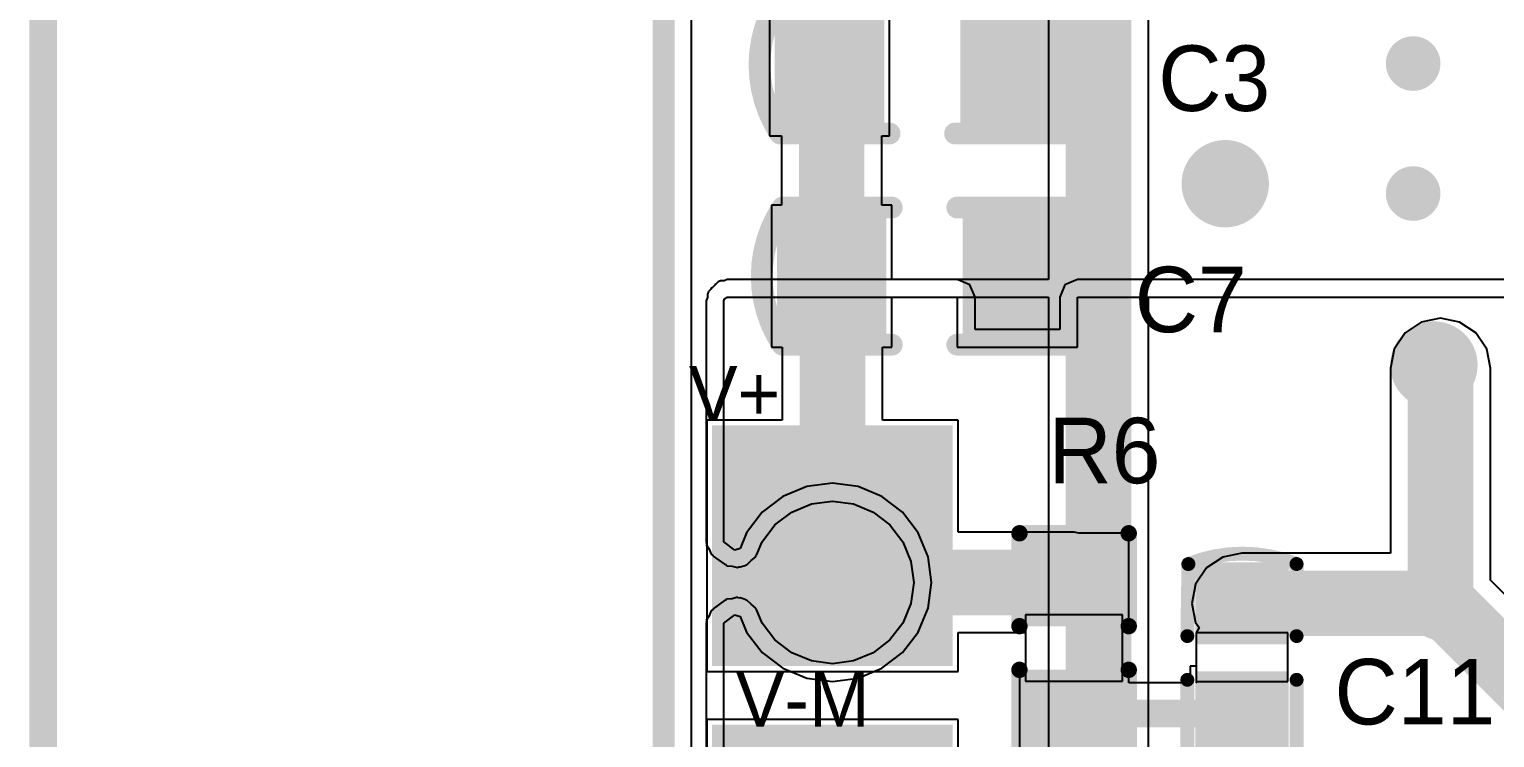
# Model space of a CAD drawing. Extents: x 10.58 to 11.54, y 9.91 to 15.27.
# Drawn here: x 10.598 to 11.126, y 10.658 to 10.914 of the extents above; entities that cross this region are included whole.
import ezdxf

# ---------------------------------------------------------------- set-up
doc = ezdxf.new("R2010")
doc.units = 0
doc.layers.get('0').update_dxf_attribs({"linetype": 'CONTINUOUS'})
for name, color, linetype in [('BOTTOMLAYER', 5, 'CONTINUOUS'), ('KEEPOUTLAYER', 6, 'CONTINUOUS'), ('MULTILAYER', 9, 'CONTINUOUS'), ('TOPLAYER', 1, 'CONTINUOUS'), ('TOPOVERLAY', 2, 'CONTINUOUS'), ('TOPPASTE', 8, 'CONTINUOUS'), ('TOPSOLDER', 216, 'CONTINUOUS'), ('VIAHOLELAYER', 16, 'CONTINUOUS')]:
    doc.layers.add(name, color=color, linetype=linetype)

# ---------------------------------------------------------------- blocks, each defined once
blk = doc.blocks.new('R_0402_28')
at = {"layer": 'TOPLAYER'}
for p, q in [((0.017, 0.0175), (-0.007, 0.0175)), ((-0.007, 0.0175), (-0.007, -0.0175)), ((0.017, -0.0175), (0.017, 0.0175)), ((-0.007, -0.0175), (0.017, -0.0175))]:
    blk.add_line(p, q, dxfattribs=at)
for points in [[(-0.006811, -0.01378), (-0.006811, 0.01378), (-0.030433, -0.01378), (-0.030433, 0.01378)], [(0.040433, -0.01378), (0.040433, 0.01378), (0.016811, -0.01378), (0.016811, 0.01378)]]:
    blk.add_solid(points, dxfattribs=at)
at = {"layer": 'TOPOVERLAY', "const_width": 0.005906}
for points in [[(-0.036339, 0.019685), (-0.002874, 0.019685)], [(-0.036339, 0.019685), (-0.036339, -0.019685)], [(0.012874, 0.019685), (0.046339, 0.019685)], [(0.046339, 0.019685), (0.046339, -0.019685)], [(-0.036339, -0.019685), (-0.002874, -0.019685)], [(0.012874, -0.019685), (0.046339, -0.019685)]]:
    blk.add_lwpolyline(points, dxfattribs=at)
at = {"layer": 'TOPOVERLAY', "const_width": 0.002953}
for points in [[(-0.037815, 0.019685, 1), (-0.034862, 0.019685, 1)], [(-0.037815, 0.019685, 1), (-0.034862, 0.019685, 1)], [(-0.00435, 0.019685, 1), (-0.001398, 0.019685, 1)], [(0.011398, 0.019685, 1), (0.01435, 0.019685, 1)], [(0.044862, 0.019685, 1), (0.047815, 0.019685, 1)], [(0.044862, 0.019685, 1), (0.047815, 0.019685, 1)], [(-0.037815, -0.019685, 1), (-0.034862, -0.019685, 1)], [(-0.037815, -0.019685, 1), (-0.034862, -0.019685, 1)], [(-0.00435, -0.019685, 1), (-0.001398, -0.019685, 1)], [(0.011398, -0.019685, 1), (0.01435, -0.019685, 1)], [(0.044862, -0.019685, 1), (0.047815, -0.019685, 1)], [(0.044862, -0.019685, 1), (0.047815, -0.019685, 1)]]:
    blk.add_lwpolyline(points, format="xyb", close=True, dxfattribs=at)
at = {"layer": 'TOPPASTE'}
for points in [[(-0.006811, -0.01378), (-0.006811, 0.01378), (-0.030433, -0.01378), (-0.030433, 0.01378)], [(0.040433, -0.01378), (0.040433, 0.01378), (0.016811, -0.01378), (0.016811, 0.01378)]]:
    blk.add_solid(points, dxfattribs=at)
at = {"layer": 'TOPSOLDER'}
for points in [[(-0.002811, -0.01778), (-0.002811, 0.01778), (-0.034433, -0.01778), (-0.034433, 0.01778)], [(0.044433, -0.01778), (0.044433, 0.01778), (0.012811, -0.01778), (0.012811, 0.01778)]]:
    blk.add_solid(points, dxfattribs=at)
blk = doc.blocks.new('3P_SMT_3_3_37')
at = {"layer": 'TOPLAYER'}
for points in [[(-0.03937, -0.03937), (0.03937, -0.03937), (-0.03937, 0.03937), (0.03937, 0.03937)], [(0.068504, -0.03937), (0.147244, -0.03937), (0.068504, 0.03937), (0.147244, 0.03937)], [(0.176378, -0.03937), (0.255118, -0.03937), (0.176378, 0.03937), (0.255118, 0.03937)]]:
    blk.add_solid(points, dxfattribs=at)
at = {"layer": 'TOPPASTE'}
for points in [[(-0.03937, -0.03937), (0.03937, -0.03937), (-0.03937, 0.03937), (0.03937, 0.03937)], [(0.068504, -0.03937), (0.147244, -0.03937), (0.068504, 0.03937), (0.147244, 0.03937)], [(0.176378, -0.03937), (0.255118, -0.03937), (0.176378, 0.03937), (0.255118, 0.03937)]]:
    blk.add_solid(points, dxfattribs=at)
at = {"layer": 'TOPSOLDER'}
for points in [[(-0.04337, -0.04337), (0.04337, -0.04337), (-0.04337, 0.04337), (0.04337, 0.04337)], [(0.064504, -0.04337), (0.151244, -0.04337), (0.064504, 0.04337), (0.151244, 0.04337)], [(0.172378, -0.04337), (0.259118, -0.04337), (0.172378, 0.04337), (0.259118, 0.04337)]]:
    blk.add_solid(points, dxfattribs=at)
blk = doc.blocks.new('C_0603_44')
at = {"layer": 'TOPLAYER'}
for points in [[(-0.017717, -0.019685), (-0.017717, 0.019685), (-0.049213, -0.019685), (-0.049213, 0.019685)], [(0.049213, -0.019685), (0.049213, 0.019685), (0.017717, -0.019685), (0.017717, 0.019685)]]:
    blk.add_solid(points, dxfattribs=at)
at = {"layer": 'TOPOVERLAY', "const_width": 0.007874}
for points in [[(-0.051181, -0.024708, -0.302775), (-0.051181, 0.024708)], [(0.051181, 0.024708, -0.302775), (0.051181, -0.024708)]]:
    blk.add_lwpolyline(points, format="xyb", dxfattribs=at)
at = {"layer": 'TOPOVERLAY', "const_width": 0.003937}
for points in [[(-0.05315, 0.024708, 1), (-0.049213, 0.024708, 1)], [(-0.05315, 0.024708, 1), (-0.049213, 0.024708, 1)], [(-0.01378, 0.024708, 1), (-0.009843, 0.024708, 1)], [(0.009843, 0.024708, 1), (0.01378, 0.024708, 1)], [(0.049213, 0.024708, 1), (0.05315, 0.024708, 1)], [(0.049213, 0.024708, 1), (0.05315, 0.024708, 1)], [(-0.05315, -0.024708, 1), (-0.049213, -0.024708, 1)], [(-0.05315, -0.024708, 1), (-0.049213, -0.024708, 1)], [(-0.01378, -0.024708, 1), (-0.009843, -0.024708, 1)], [(0.009843, -0.024708, 1), (0.01378, -0.024708, 1)], [(0.049213, -0.024708, 1), (0.05315, -0.024708, 1)], [(0.049213, -0.024708, 1), (0.05315, -0.024708, 1)]]:
    blk.add_lwpolyline(points, format="xyb", close=True, dxfattribs=at)
at = {"layer": 'TOPOVERLAY', "const_width": 0.007874}
for points in [[(-0.011811, 0.024708), (-0.051181, 0.024708)], [(0.051181, 0.024708), (0.011811, 0.024708)], [(-0.011811, -0.024708), (-0.051181, -0.024708)], [(0.051181, -0.024708), (0.011811, -0.024708)]]:
    blk.add_lwpolyline(points, dxfattribs=at)
at = {"layer": 'TOPPASTE'}
for points in [[(-0.017717, -0.019685), (-0.017717, 0.019685), (-0.049213, -0.019685), (-0.049213, 0.019685)], [(0.049213, -0.019685), (0.049213, 0.019685), (0.017717, -0.019685), (0.017717, 0.019685)]]:
    blk.add_solid(points, dxfattribs=at)
at = {"layer": 'TOPSOLDER'}
for points in [[(-0.013717, -0.023685), (-0.013717, 0.023685), (-0.053213, -0.023685), (-0.053213, 0.023685)], [(0.053213, -0.023685), (0.053213, 0.023685), (0.013717, -0.023685), (0.013717, 0.023685)]]:
    blk.add_solid(points, dxfattribs=at)
blk = doc.blocks.new('C_0603_48')
at = {"layer": 'TOPLAYER'}
for points in [[(-0.017717, -0.019685), (-0.017717, 0.019685), (-0.049213, -0.019685), (-0.049213, 0.019685)], [(0.049213, -0.019685), (0.049213, 0.019685), (0.017717, -0.019685), (0.017717, 0.019685)]]:
    blk.add_solid(points, dxfattribs=at)
at = {"layer": 'TOPOVERLAY', "const_width": 0.007874}
for points in [[(-0.051181, -0.024708, -0.302775), (-0.051181, 0.024708)], [(0.051181, 0.024708, -0.302775), (0.051181, -0.024708)]]:
    blk.add_lwpolyline(points, format="xyb", dxfattribs=at)
at = {"layer": 'TOPOVERLAY', "const_width": 0.003937}
for points in [[(-0.05315, 0.024708, 1), (-0.049213, 0.024708, 1)], [(-0.05315, 0.024708, 1), (-0.049213, 0.024708, 1)], [(-0.01378, 0.024708, 1), (-0.009843, 0.024708, 1)], [(0.009843, 0.024708, 1), (0.01378, 0.024708, 1)], [(0.049213, 0.024708, 1), (0.05315, 0.024708, 1)], [(0.049213, 0.024708, 1), (0.05315, 0.024708, 1)], [(-0.05315, -0.024708, 1), (-0.049213, -0.024708, 1)], [(-0.05315, -0.024708, 1), (-0.049213, -0.024708, 1)], [(-0.01378, -0.024708, 1), (-0.009843, -0.024708, 1)], [(0.009843, -0.024708, 1), (0.01378, -0.024708, 1)], [(0.049213, -0.024708, 1), (0.05315, -0.024708, 1)], [(0.049213, -0.024708, 1), (0.05315, -0.024708, 1)]]:
    blk.add_lwpolyline(points, format="xyb", close=True, dxfattribs=at)
at = {"layer": 'TOPOVERLAY', "const_width": 0.007874}
for points in [[(-0.011811, 0.024708), (-0.051181, 0.024708)], [(0.051181, 0.024708), (0.011811, 0.024708)], [(-0.011811, -0.024708), (-0.051181, -0.024708)], [(0.051181, -0.024708), (0.011811, -0.024708)]]:
    blk.add_lwpolyline(points, dxfattribs=at)
at = {"layer": 'TOPPASTE'}
for points in [[(-0.017717, -0.019685), (-0.017717, 0.019685), (-0.049213, -0.019685), (-0.049213, 0.019685)], [(0.049213, -0.019685), (0.049213, 0.019685), (0.017717, -0.019685), (0.017717, 0.019685)]]:
    blk.add_solid(points, dxfattribs=at)
at = {"layer": 'TOPSOLDER'}
for points in [[(-0.013717, -0.023685), (-0.013717, 0.023685), (-0.053213, -0.023685), (-0.053213, 0.023685)], [(0.053213, -0.023685), (0.053213, 0.023685), (0.013717, -0.023685), (0.013717, 0.023685)]]:
    blk.add_solid(points, dxfattribs=at)
blk = doc.blocks.new('C_0402_56')
at = {"layer": 'TOPLAYER'}
for p, q in [((0.008518, 0.0165), (-0.008982, 0.0165)), ((-0.008982, 0.0165), (-0.008982, -0.0165)), ((0.008518, -0.016), (0.008518, 0.0165)), ((-0.008982, -0.0165), (0.009018, -0.0165)), ((0.009018, -0.0165), (0.008518, -0.016))]:
    blk.add_line(p, q, dxfattribs=at)
for points in [[(-0.00884, -0.012795), (-0.00884, 0.012795), (-0.030494, -0.012795), (-0.030494, 0.012795)], [(0.03053, -0.012795), (0.03053, 0.012795), (0.008876, -0.012795), (0.008876, 0.012795)]]:
    blk.add_solid(points, dxfattribs=at)
at = {"layer": 'TOPOVERLAY', "const_width": 0.005}
for points in [[(-0.03382, -0.019341, -0.193022), (-0.033854, 0.01965)], [(0.035464, 0.019716, -0.191665), (0.034708, -0.019637)]]:
    blk.add_lwpolyline(points, format="xyb", dxfattribs=at)
at = {"layer": 'TOPOVERLAY', "const_width": 0.0025}
for points in [[(-0.035104, 0.01965, 1), (-0.032604, 0.01965, 1)], [(-0.03509, 0.019685, 1), (-0.03259, 0.019685, 1)], [(-0.009106, 0.019685, 1), (-0.006606, 0.019685, 1)], [(0.006642, 0.019685, 1), (0.009142, 0.019685, 1)], [(0.034214, 0.019716, 1), (0.036714, 0.019716, 1)], [(0.034225, 0.019685, 1), (0.036726, 0.019685, 1)], [(-0.03509, -0.019291, 1), (-0.03259, -0.019291, 1)], [(-0.03507, -0.019341, 1), (-0.03257, -0.019341, 1)], [(-0.009106, -0.019685, 1), (-0.006606, -0.019685, 1)], [(0.006642, -0.019685, 1), (0.009142, -0.019685, 1)], [(0.033438, -0.019685, 1), (0.035938, -0.019685, 1)], [(0.033458, -0.019637, 1), (0.035958, -0.019637, 1)]]:
    blk.add_lwpolyline(points, format="xyb", close=True, dxfattribs=at)
at = {"layer": 'TOPOVERLAY', "const_width": 0.005}
for points in [[(-0.007856, 0.019685), (-0.03384, 0.019685)], [(0.035476, 0.019685), (0.007892, 0.019685)], [(-0.007856, -0.019685), (-0.03384, -0.019291)], [(0.034688, -0.019685), (0.007892, -0.019685)]]:
    blk.add_lwpolyline(points, dxfattribs=at)
at = {"layer": 'TOPPASTE'}
for points in [[(-0.00884, -0.012795), (-0.00884, 0.012795), (-0.030494, -0.012795), (-0.030494, 0.012795)], [(0.03053, -0.012795), (0.03053, 0.012795), (0.008876, -0.012795), (0.008876, 0.012795)]]:
    blk.add_solid(points, dxfattribs=at)
at = {"layer": 'TOPSOLDER'}
for points in [[(-0.00484, -0.016795), (-0.00484, 0.016795), (-0.034494, -0.016795), (-0.034494, 0.016795)], [(0.03453, -0.016795), (0.03453, 0.016795), (0.004876, -0.016795), (0.004876, 0.016795)]]:
    blk.add_solid(points, dxfattribs=at)

msp = doc.modelspace()

# ---------------------------------------------------------------- linework, layer by layer
at = {"layer": 'BOTTOMLAYER'}
for p, q in [((10.836504, 10.348354), (10.836504, 12.641469)), ((10.965098, 11.006301), (10.965098, 10.823453)), ((11.001226, 10.823453), (11.001226, 11.006301)), ((10.844319, 10.820865), (10.843879, 10.820424)), ((10.84476, 10.821305), (10.844319, 10.820865)), ((10.844874, 10.821581), (10.84476, 10.821305)), ((10.84515, 10.821695), (10.844874, 10.821581)), ((10.846049, 10.822594), (10.84515, 10.821695)), ((10.846947, 10.822967), (10.846049, 10.822594)), ((10.846049, 10.822594), (10.846049, 10.822594)), ((10.846049, 10.822594), (10.846049, 10.822594)), ((10.846049, 10.822594), (10.846049, 10.822594)), ((10.848219, 10.822967), (10.846947, 10.822967)), ((10.849394, 10.823453), (10.848219, 10.822967)), ((10.965098, 10.823453), (10.849394, 10.823453)), ((11.201967, 10.823453), (11.001226, 10.823453)), ((10.842217, 10.816965), (10.841731, 10.81579)), ((10.841731, 10.81579), (10.841731, 10.728965)), ((10.842589, 10.819135), (10.842217, 10.818236)), ((10.842217, 10.818236), (10.842217, 10.816965)), ((10.84259, 10.819135), (10.842589, 10.819135)), ((10.842589, 10.819135), (10.842589, 10.819135)), ((10.842589, 10.819135), (10.842589, 10.819135)), ((10.843488, 10.820034), (10.84259, 10.819135)), ((10.843603, 10.82031), (10.843488, 10.820034)), ((10.843879, 10.820424), (10.843603, 10.82031)), ((10.848123, 10.81579), (10.848495, 10.816689)), ((10.848123, 10.728965), (10.848123, 10.81579)), ((10.848495, 10.816689), (10.849394, 10.817061)), ((10.849394, 10.817061), (10.965098, 10.817061)), ((10.965098, 10.817061), (10.965098, 10.544087)), ((11.001226, 10.551569), (11.001226, 10.817061)), ((11.001226, 10.817061), (11.208359, 10.817061)), ((10.878009, 10.748822), (10.869389, 10.745251)), ((10.887259, 10.750039), (10.878009, 10.748822)), ((10.896509, 10.748822), (10.887259, 10.750039)), ((10.905128, 10.745251), (10.896509, 10.748822)), ((10.869389, 10.745251), (10.861988, 10.739572)), ((10.872613, 10.739668), (10.879677, 10.742594)), ((10.879677, 10.742594), (10.887259, 10.743592)), ((10.887259, 10.743592), (10.89484, 10.742594)), ((10.89484, 10.742594), (10.901905, 10.739668)), ((10.91253, 10.739572), (10.905128, 10.745251)), ((10.861988, 10.739572), (10.856308, 10.73217)), ((10.866547, 10.735013), (10.872613, 10.739668)), ((10.901905, 10.739668), (10.907971, 10.735013)), ((10.918209, 10.73217), (10.91253, 10.739572)), ((10.856308, 10.73217), (10.853978, 10.726544)), ((10.861892, 10.728946), (10.866547, 10.735013)), ((10.907971, 10.735013), (10.912626, 10.728946)), ((10.92178, 10.72355), (10.918209, 10.73217)), ((10.841731, 10.728965), (10.84192, 10.728507)), ((10.84192, 10.728507), (10.8418, 10.728027)), ((10.8418, 10.728027), (10.842833, 10.726302)), ((10.842833, 10.726302), (10.843603, 10.724445)), ((10.852139, 10.725986), (10.848123, 10.728965)), ((10.853978, 10.726544), (10.852139, 10.725986)), ((10.859883, 10.724098), (10.861892, 10.728946)), ((10.912626, 10.728946), (10.915552, 10.721882)), ((10.843603, 10.724445), (10.84406, 10.724255)), ((10.84406, 10.724255), (10.844315, 10.723831)), ((10.844315, 10.723831), (10.848331, 10.720852)), ((10.848331, 10.720852), (10.848811, 10.720732)), ((10.848811, 10.720732), (10.849126, 10.720349)), ((10.849126, 10.720349), (10.851127, 10.720152)), ((10.851127, 10.720152), (10.853077, 10.719663)), ((10.853995, 10.719869), (10.855834, 10.720427)), ((10.855834, 10.720427), (10.856091, 10.720639)), ((10.856091, 10.720639), (10.856424, 10.720639)), ((10.856424, 10.720639), (10.857948, 10.722163)), ((10.857948, 10.722163), (10.859615, 10.723531)), ((10.859615, 10.723531), (10.859648, 10.723863)), ((10.859648, 10.723863), (10.859883, 10.724098)), ((10.915552, 10.721882), (10.91655, 10.714301)), ((10.922997, 10.714301), (10.92178, 10.72355)), ((10.853077, 10.719663), (10.853501, 10.719918)), ((10.853501, 10.719918), (10.853995, 10.719869)), ((10.91655, 10.714301), (10.915552, 10.706719)), ((10.92178, 10.705051), (10.922997, 10.714301)), ((10.84406, 10.704346), (10.843603, 10.704156)), ((10.844315, 10.70477), (10.84406, 10.704346)), ((10.848331, 10.707749), (10.844315, 10.70477)), ((10.848811, 10.707869), (10.848331, 10.707749)), ((10.849125, 10.708252), (10.848811, 10.707869)), ((10.851126, 10.70845), (10.849125, 10.708252)), ((10.853076, 10.708938), (10.851126, 10.70845)), ((10.853501, 10.708683), (10.853076, 10.708938)), ((10.853994, 10.708732), (10.853501, 10.708683)), ((10.855833, 10.708174), (10.853994, 10.708732)), ((10.856091, 10.707963), (10.855833, 10.708174)), ((10.856424, 10.707963), (10.856091, 10.707963)), ((10.857948, 10.706438), (10.856424, 10.707963)), ((10.859615, 10.705071), (10.857948, 10.706438)), ((10.859648, 10.704739), (10.859615, 10.705071)), ((10.859883, 10.704503), (10.859648, 10.704739)), ((10.861892, 10.699655), (10.859883, 10.704503)), ((10.915552, 10.706719), (10.912626, 10.699655)), ((10.918209, 10.696431), (10.92178, 10.705051)), ((10.84192, 10.700094), (10.841731, 10.699636)), ((10.841731, 10.699636), (10.841731, 10.628965)), ((10.842833, 10.702299), (10.8418, 10.700574)), ((10.8418, 10.700574), (10.84192, 10.700094)), ((10.843603, 10.704156), (10.842833, 10.702299)), ((10.848123, 10.699636), (10.852139, 10.702615)), ((10.848123, 10.628965), (10.848123, 10.699636)), ((10.852139, 10.702615), (10.853978, 10.702057)), ((10.853978, 10.702057), (10.856308, 10.696431)), ((10.866547, 10.693588), (10.861892, 10.699655)), ((10.912626, 10.699655), (10.907971, 10.693588)), ((10.856308, 10.696431), (10.861988, 10.68903)), ((10.91253, 10.68903), (10.918209, 10.696431)), ((10.861988, 10.68903), (10.869389, 10.68335)), ((10.872613, 10.688933), (10.866547, 10.693588)), ((10.879678, 10.686007), (10.872613, 10.688933)), ((10.901904, 10.688933), (10.89484, 10.686007)), ((10.907971, 10.693588), (10.901904, 10.688933)), ((10.905128, 10.68335), (10.91253, 10.68903)), ((10.869389, 10.68335), (10.878009, 10.67978)), ((10.887259, 10.685009), (10.879678, 10.686007)), ((10.89484, 10.686007), (10.887259, 10.685009)), ((10.896509, 10.67978), (10.905128, 10.68335)), ((10.878009, 10.67978), (10.887259, 10.678562)), ((10.887259, 10.678562), (10.896509, 10.67978))]:
    msp.add_line(p, q, dxfattribs=at)
at = {"layer": 'BOTTOMLAYER', "const_width": 0.023622}
msp.add_lwpolyline([(10.983162, 10.544087), (10.983162, 11.018242)], dxfattribs=at)
at = {"layer": 'BOTTOMLAYER'}
for points, const_width in [([(11.091627, 10.901313, 1), (11.101469, 10.901313, 1)], 0.009843), ([(11.020957, 10.858006, 1), (11.036705, 10.858006, 1)], 0.015748), ([(11.091627, 10.854463, 1), (11.101469, 10.854463, 1)], 0.009843), ([(11.096154, 10.792652, 1), (11.111902, 10.792652, 1)], 0.015748)]:
    msp.add_lwpolyline(points, format="xyb", close=True, dxfattribs=dict(at, const_width=const_width))
at = {"layer": 'KEEPOUTLAYER'}
for points, const_width in [([(10.826469, 10.338318), (10.826469, 12.641469)], 0.007874), ([(10.602847, 10.338318), (10.602847, 12.473279)], 0.01)]:
    msp.add_lwpolyline(points, dxfattribs=dict(at, const_width=const_width))
at = {"layer": 'MULTILAYER'}
for points, const_width in [([(11.091627, 10.901313, 1), (11.101469, 10.901313, 1)], 0.009843), ([(11.020957, 10.858006, 1), (11.036705, 10.858006, 1)], 0.015748), ([(11.091627, 10.854463, 1), (11.101469, 10.854463, 1)], 0.009843), ([(11.096154, 10.792652, 1), (11.111902, 10.792652, 1)], 0.015748)]:
    msp.add_lwpolyline(points, format="xyb", close=True, dxfattribs=dict(at, const_width=const_width))
at = {"layer": 'TOPLAYER'}
for p, q in [((10.836504, 10.348354), (10.836504, 11.194887)), ((10.864541, 10.926391), (10.864541, 10.87521)), ((10.907848, 10.87521), (10.907848, 10.926391)), ((10.864541, 10.87521), (10.868931, 10.87521)), ((10.868931, 10.87521), (10.868931, 10.850291)), ((10.905058, 10.850291), (10.905058, 10.87521)), ((10.905058, 10.87521), (10.907848, 10.87521)), ((10.868931, 10.850291), (10.865341, 10.850291)), ((10.865341, 10.850291), (10.865341, 10.79911)), ((10.908648, 10.850291), (10.905058, 10.850291)), ((10.908648, 10.823453), (10.908648, 10.850291)), ((10.93227, 10.823453), (10.908648, 10.823453)), ((10.93679, 10.821581), (10.93227, 10.823453)), ((10.938662, 10.817061), (10.93679, 10.821581)), ((10.971057, 10.821581), (10.969185, 10.817061)), ((10.975577, 10.823453), (10.971057, 10.821581)), ((11.2053, 10.823453), (10.975577, 10.823453)), ((10.908648, 10.79911), (10.908648, 10.817061)), ((10.908648, 10.817061), (10.93227, 10.817061)), ((10.93227, 10.817061), (10.93227, 10.79911)), ((10.938662, 10.805502), (10.938662, 10.817061)), ((10.969185, 10.817061), (10.969185, 10.805502)), ((10.975577, 10.79911), (10.975577, 10.817061)), ((10.975577, 10.817061), (11.208359, 10.817061)), ((10.969185, 10.805502), (10.938662, 10.805502)), ((11.099478, 10.808159), (11.093617, 10.804244)), ((11.10639, 10.809534), (11.099478, 10.808159)), ((11.113303, 10.808159), (11.10639, 10.809534)), ((11.119163, 10.804244), (11.113303, 10.808159)), ((11.093617, 10.804244), (11.089702, 10.798383)), ((11.123079, 10.798383), (11.119163, 10.804244)), ((10.865341, 10.79911), (10.869195, 10.79911)), ((10.869195, 10.79911), (10.869195, 10.772776)), ((10.905322, 10.772776), (10.905322, 10.79911)), ((10.905322, 10.79911), (10.908648, 10.79911)), ((10.93227, 10.79911), (10.975577, 10.79911)), ((11.089702, 10.798383), (11.088327, 10.791471)), ((11.124454, 10.791471), (11.123079, 10.798383)), ((11.088327, 10.791471), (11.088327, 10.724831)), ((11.124454, 10.715095), (11.124454, 10.791471)), ((10.869195, 10.772776), (10.841983, 10.772776)), ((10.841983, 10.772776), (10.841983, 10.682225)), ((10.932534, 10.772776), (10.905322, 10.772776)), ((10.932534, 10.732364), (10.932534, 10.772776)), ((10.974359, 10.732364), (10.932534, 10.732364)), ((10.976104, 10.732017), (10.974359, 10.732364)), ((10.994044, 10.732017), (10.976104, 10.732017)), ((10.994044, 10.696584), (10.994044, 10.732017)), ((11.027946, 10.723456), (11.022086, 10.719541)), ((11.034859, 10.724831), (11.027946, 10.723456)), ((11.088327, 10.724831), (11.034859, 10.724831)), ((11.022086, 10.719541), (11.01817, 10.71368)), ((11.153346, 10.686203), (11.124454, 10.715095)), ((11.01817, 10.71368), (11.016795, 10.706768)), ((11.016795, 10.706768), (11.01817, 10.699855)), ((11.01817, 10.699855), (11.019395, 10.698022)), ((10.932534, 10.682225), (10.932534, 10.696237)), ((10.932534, 10.696237), (10.956859, 10.696237)), ((10.956859, 10.696237), (10.956859, 10.684773)), ((10.991859, 10.684773), (10.991859, 10.696584)), ((10.991859, 10.696584), (10.994044, 10.696584)), ((11.019395, 10.698022), (11.018359, 10.696083)), ((11.018359, 10.696083), (11.018359, 10.696083)), ((11.018359, 10.696083), (11.018359, 10.696082)), ((11.018359, 10.696082), (11.018359, 10.68413)), ((10.956859, 10.684773), (10.954674, 10.684773)), ((10.954674, 10.684773), (10.954674, 10.64934)), ((10.994044, 10.684773), (10.991859, 10.684773)), ((10.994044, 10.678176), (10.994044, 10.684773)), ((11.018359, 10.68413), (11.016158, 10.68413)), ((11.016158, 10.68413), (11.016158, 10.678176)), ((10.841983, 10.682225), (10.932534, 10.682225)), ((11.016158, 10.678176), (10.994044, 10.678176)), ((10.932534, 10.664902), (10.841983, 10.664902)), ((10.841983, 10.664902), (10.841983, 10.574351)), ((10.932534, 10.632364), (10.932534, 10.664902))]:
    msp.add_line(p, q, dxfattribs=at)
for points, const_width in [([(10.886194, 10.900801), (10.886194, 10.935842)], 0.023622), ([(10.886994, 10.824701), (10.886994, 10.900001)], 0.023622), ([(10.887259, 10.714301), (10.887259, 10.824436)], 0.023622), ([(11.10639, 10.70525), (11.10639, 10.791471)], 0.023622), ([(10.887259, 10.714301), (10.974359, 10.714301)], 0.023622), ([(11.034859, 10.706768), (11.107235, 10.706768)], 0.023622), ([(11.107235, 10.706768), (11.14143, 10.672573)], 0.023622), ([(10.974359, 10.667057), (11.034518, 10.667057)], 0.01), ([(11.034518, 10.636965), (11.034518, 10.667057)], 0.01)]:
    msp.add_lwpolyline(points, dxfattribs=dict(at, const_width=const_width))
for points, const_width in [([(10.880289, 10.900801, 1), (10.8921, 10.900801, 1)], 0.011811), ([(10.881089, 10.900001, 1), (10.8929, 10.900001, 1)], 0.011811), ([(11.091627, 10.901313, 1), (11.101469, 10.901313, 1)], 0.009843), ([(11.020957, 10.858006, 1), (11.036705, 10.858006, 1)], 0.015748), ([(11.091627, 10.854463, 1), (11.101469, 10.854463, 1)], 0.009843), ([(10.881089, 10.824701, 1), (10.8929, 10.824701, 1)], 0.011811), ([(10.881353, 10.824436, 1), (10.893164, 10.824436, 1)], 0.011811), ([(11.096154, 10.792652, 1), (11.111902, 10.792652, 1)], 0.015748), ([(11.100485, 10.791471, 1), (11.112296, 10.791471, 1)], 0.011811), ([(10.881353, 10.714301, 1), (10.893164, 10.714301, 1)], 0.011811), ([(10.881353, 10.714301, 1), (10.893164, 10.714301, 1)], 0.011811), ([(10.968453, 10.714301, 1), (10.980264, 10.714301, 1)], 0.011811), ([(11.028953, 10.706768, 1), (11.040764, 10.706768, 1)], 0.011811), ([(11.100485, 10.70525, 1), (11.112296, 10.70525, 1)], 0.011811), ([(11.10133, 10.706768, 1), (11.113141, 10.706768, 1)], 0.011811), ([(11.10133, 10.706768, 1), (11.113141, 10.706768, 1)], 0.011811), ([(10.971859, 10.667057, 1), (10.976859, 10.667057, 1)], 0.005), ([(11.032018, 10.667057, 1), (11.037018, 10.667057, 1)], 0.005), ([(11.032018, 10.667057, 1), (11.037018, 10.667057, 1)], 0.005)]:
    msp.add_lwpolyline(points, format="xyb", close=True, dxfattribs=dict(at, const_width=const_width))
at = {"layer": 'VIAHOLELAYER'}
for points, const_width in [([(11.093595, 10.901313, 1), (11.0995, 10.901313, 1)], 0.005906), ([(11.022926, 10.858006, 1), (11.034737, 10.858006, 1)], 0.011811), ([(11.093595, 10.854463, 1), (11.0995, 10.854463, 1)], 0.005906), ([(11.098123, 10.792652, 1), (11.109934, 10.792652, 1)], 0.011811)]:
    msp.add_lwpolyline(points, format="xyb", close=True, dxfattribs=dict(at, const_width=const_width))

# ---------------------------------------------------------------- block references
for name, p, rotation in [('C_0603_48', (10.919659, 10.900801), 180), ('C_0603_44', (10.920459, 10.824701), 180), ('3P_SMT_3_3_37', (10.887259, 10.727501), 270), ('R_0402_28', (10.974359, 10.685679), 90), ('C_0402_56', (11.034859, 10.687101), 270)]:
    msp.add_blockref(name, p, dxfattribs=dict(rotation=rotation))

# ---------------------------------------------------------------- texts
at = {"layer": 'TOPOVERLAY'}
for s, height, p in [('C3', 0.023622, (11.004671, 10.884219)), ('C7', 0.023622, (10.996196, 10.804477)), ('R6', 0.023622, (10.965098, 10.750039)), ('C11', 0.023622, (11.068201, 10.663124)), ('V-M', 0.019685, (10.852453, 10.662337))]:
    msp.add_text(s, height=height, rotation=360, dxfattribs=at).set_placement(p)
msp.add_text('V+', height=0.019685, dxfattribs=at).set_placement((10.835524, 10.772573))

doc.saveas('drawing.dxf')
